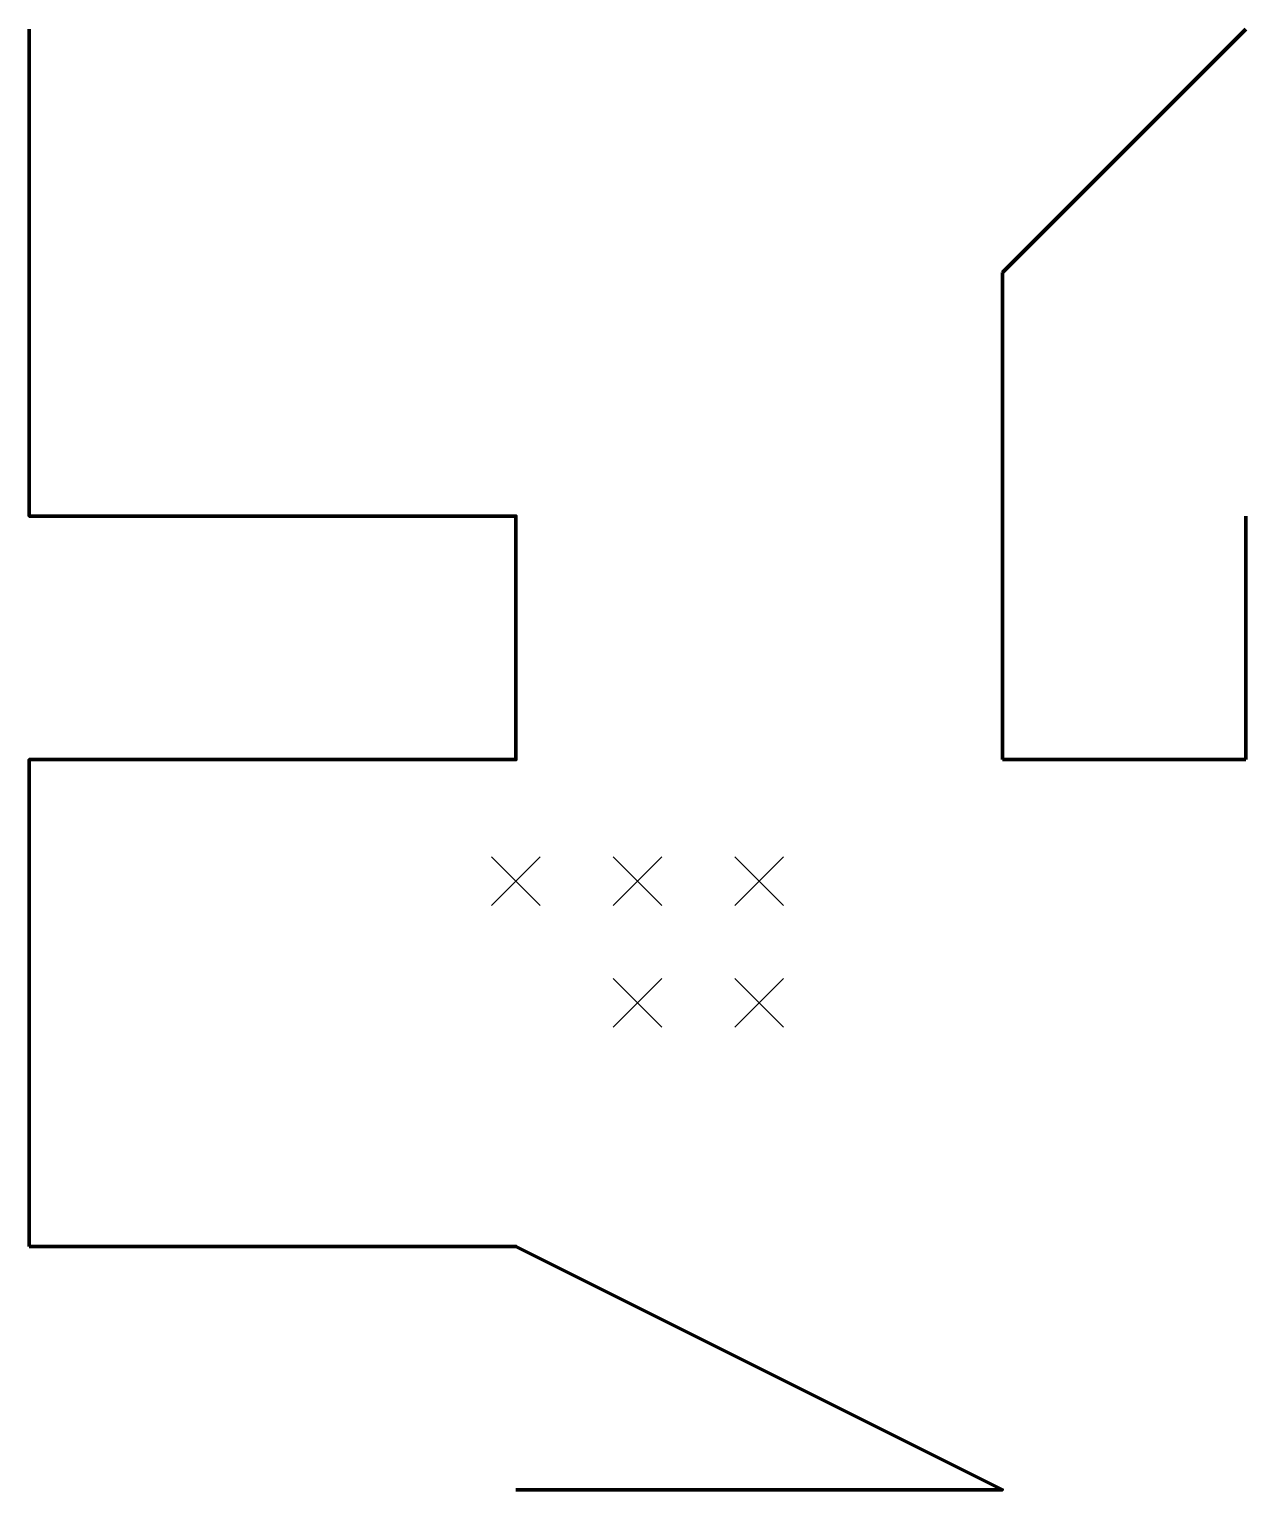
# Model space of a CAD drawing. Header units: inches. Extents: x 0 to 5, y -1 to 5.
import ezdxf

# ---------------------------------------------------------------- set-up
doc = ezdxf.new("R2010")
doc.units = ezdxf.units.IN
doc.header["$MEASUREMENT"] = 0
doc.header["$PDMODE"] = 3
doc.header["$PDSIZE"] = 0.1
for name, color, linetype, lineweight in [('2DPOLYLINE', 5, 'Continuous', 100), ('3DPOLYLINE', 6, 'Continuous', 100), ('LINE', 1, 'Continuous', 100)]:
    doc.layers.add(name, color=color, linetype=linetype, lineweight=lineweight)
doc.layers.add('POINT', color=3, linetype='Continuous')

msp = doc.modelspace()

# ---------------------------------------------------------------- linework, layer by layer
at = {"layer": '2DPOLYLINE'}
msp.add_lwpolyline([(0, 0), (0, 2), (2, 2), (2, 3), (0, 3), (0, 5)], dxfattribs=at)
at = {"layer": '3DPOLYLINE'}
msp.add_polyline3d([(0, 0, 0), (2, 0, 1), (4, -1, 2), (2, -1, 1)], dxfattribs=at)
at = {"layer": 'LINE'}
for p, q in [((5, 5), (4, 4)), ((4, 4), (4, 2)), ((5, 2), (5, 3)), ((4, 2), (5, 2))]:
    msp.add_line(p, q, dxfattribs=at)
at = {"layer": 'POINT'}
for p in [(2, 1.5), (2.5, 1.5), (3, 1.5), (2.5, 1), (3, 1)]:
    msp.add_point(p, dxfattribs=at)

doc.saveas('drawing.dxf')
